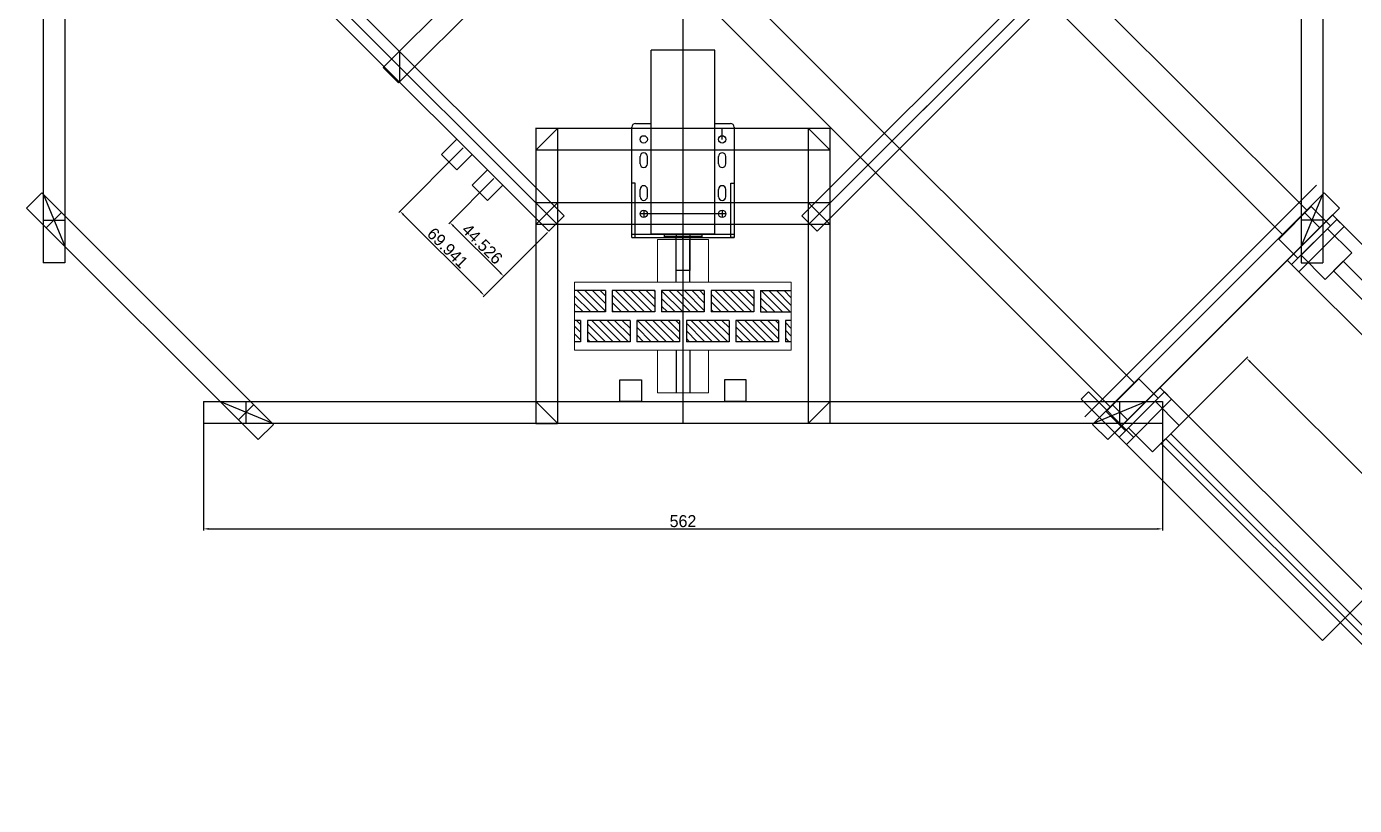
# Model space of a CAD drawing. Header units: millimetres. Extents: x -15418 to 43885, y -27590 to 23052.
# Drawn here: x 18628 to 19407, y -5149 to -4693 of the extents above; entities that cross this region are included whole.
import ezdxf

# ---------------------------------------------------------------- set-up
doc = ezdxf.new("R2010")
doc.units = ezdxf.units.MM
doc.header["$LTSCALE"] = 0.5
doc.layers.get('0').update_dxf_attribs({"lineweight": 5})
doc.layers.get('Defpoints').update_dxf_attribs({"color": 4})
for name, color, linetype in [('Layer1', 1, 'Continuous'), ('Layer2', 2, 'Continuous'), ('Layer3', 9, 'Continuous'), ('Layer4', 6, 'Continuous')]:
    doc.layers.add(name, color=color, linetype=linetype)
doc.layers.add('Layer9', color=3, linetype='Continuous', lineweight=5)
doc.dimstyles.new('ISO-25', dxfattribs={"dimtxt": 7, "dimasz": 3, "dimexe": 1, "dimexo": 1, "dimgap": 1, "dimtad": 1, "dimtoh": 1, "dimdec": 3, "dimdsep": 46, "dimtxsty": 'Standard', "dimcen": 2.5, "dimadec": 0, "dimazin": 0, "dimtfac": 1, "dimtdec": 3, "dimtmove": 0, "dimatfit": 3, "dimfxl": 1, "dimarcsym": 1})

# ---------------------------------------------------------------- blocks, each defined once
blk = doc.blocks.new('*D122')
at = {"layer": 'Defpoints', "color": 0, "transparency": 16777216}
for p in [(18732.16, -4912.24), (19294.16, -4912.24), (19294.16, -4986.93)]:
    blk.add_point(p, dxfattribs=at)
at = {"layer": 'Layer1', "color": 0, "lineweight": -2, "transparency": 16777216}
for p, q in [((18732.16, -4913.24), (18732.16, -4987.93)), ((19294.16, -4913.24), (19294.16, -4987.93)), ((18735.16, -4986.93), (19291.16, -4986.93))]:
    blk.add_line(p, q, dxfattribs=at)
at = {"layer": 'Layer1', "color": 0, "transparency": 16777216}
for points in [[(18735.16, -4986.43), (18735.16, -4987.43), (18732.16, -4986.93)], [(19291.16, -4986.43), (19291.16, -4987.43), (19294.16, -4986.93)]]:
    blk.add_solid(points, dxfattribs=at)
at = {"layer": 'Layer1', "color": 0, "transparency": 16777216, "insert": (19013.16, -4982.43), "char_height": 7, "attachment_point": 5}
blk.add_mtext('562', dxfattribs=at)
blk = doc.blocks.new('*D192')
at = {"layer": 'Defpoints', "color": 0, "transparency": 16777216}
for p in [(19343.41, -4886.82), (19296.17, -4934.06), (19457.74, -5095.64)]:
    blk.add_point(p, dxfattribs=at)
at = {"layer": 'Layer9', "color": 0, "lineweight": -2, "transparency": 16777216}
for p, q in [((19296.87, -4933.35), (19344.11, -4886.11)), ((19502.86, -5046.27), (19345.53, -4888.94)), ((19458.45, -5094.93), (19505.69, -5047.69))]:
    blk.add_line(p, q, dxfattribs=at)
at = {"layer": 'Layer9', "color": 0, "transparency": 16777216}
for points in [[(19345.88, -4888.59), (19345.17, -4889.3), (19343.41, -4886.82)], [(19503.21, -5045.92), (19502.51, -5046.63), (19504.98, -5048.4)]]:
    blk.add_solid(points, dxfattribs=at)
at = {"layer": 'Layer9', "color": 0, "transparency": 16777216, "insert": (19427.38, -4964.43), "char_height": 7, "attachment_point": 5, "rotation": 315}
blk.add_mtext('228.5', dxfattribs=at)
blk = doc.blocks.new('*D229')
at = {"layer": 'Defpoints', "color": 0, "transparency": 16777216}
for p in [(18903.04, -4780.95), (18876.61, -4807.37), (18934.52, -4812.43)]:
    blk.add_point(p, dxfattribs=at)
at = {"layer": 'Layer1', "color": 0, "lineweight": -2, "transparency": 16777216}
for p, q in [((18902.33, -4781.66), (18875.91, -4808.08)), ((18905.98, -4836.74), (18878.73, -4809.5)), ((18933.82, -4813.14), (18907.39, -4839.57))]:
    blk.add_line(p, q, dxfattribs=at)
at = {"layer": 'Layer1', "color": 0, "transparency": 16777216}
for points in [[(18879.09, -4809.14), (18878.38, -4809.85), (18876.61, -4807.37)], [(18906.33, -4836.38), (18905.62, -4837.09), (18908.1, -4838.86)]]:
    blk.add_solid(points, dxfattribs=at)
at = {"layer": 'Layer1', "color": 0, "transparency": 16777216, "insert": (18895.54, -4819.93), "char_height": 7, "attachment_point": 5, "rotation": 315}
blk.add_mtext('44.526', dxfattribs=at)
blk = doc.blocks.new('*D230')
at = {"layer": 'Defpoints', "color": 0, "transparency": 16777216}
for p in [(18885.07, -4762.98), (18934.52, -4812.43), (18896.76, -4850.2)]:
    blk.add_point(p, dxfattribs=at)
at = {"layer": 'Layer1', "color": 0, "lineweight": -2, "transparency": 16777216}
for p, q in [((18884.36, -4763.68), (18846.6, -4801.45)), ((18849.43, -4802.86), (18894.64, -4848.08)), ((18933.82, -4813.14), (18896.05, -4850.9))]:
    blk.add_line(p, q, dxfattribs=at)
at = {"layer": 'Layer1', "color": 0, "transparency": 16777216}
for points in [[(18849.78, -4802.51), (18849.07, -4803.22), (18847.3, -4800.74)], [(18894.99, -4847.72), (18894.28, -4848.43), (18896.76, -4850.2)]]:
    blk.add_solid(points, dxfattribs=at)
at = {"layer": 'Layer1', "color": 0, "transparency": 16777216, "insert": (18875.21, -4822.29), "char_height": 7, "attachment_point": 5, "rotation": 315}
blk.add_mtext('69.941', dxfattribs=at)

msp = doc.modelspace()

# ---------------------------------------------------------------- hatches: boundary and pattern name
at = {"layer": 'Layer3', "transparency": 33554661}
h = msp.add_hatch(dxfattribs=at)
h.set_pattern_fill('ANSI31', color=256, angle=270)
h.set_pattern_definition([(315, (3252.1676, 18960.8965), (2.24506403, 2.24506403), [])])
h.paths.add_polyline_path([(19058.6648, -4847.2438), (19076.6648, -4847.2438), (19076.6648, -4859.7438), (19058.6648, -4859.7438)])
h.paths.add_polyline_path([(19029.6648, -4847.2438), (19054.6648, -4847.2438), (19054.6648, -4859.7438), (19029.6648, -4859.7438)])
h.paths.add_polyline_path([(19044.1648, -4864.7438), (19069.1648, -4864.7438), (19069.1648, -4877.2438), (19044.1648, -4877.2438)])
h.paths.add_polyline_path([(19015.1648, -4864.7438), (19040.1648, -4864.7438), (19040.1648, -4877.2438), (19015.1648, -4877.2438)])
h.paths.add_polyline_path([(19000.6648, -4847.2438), (19025.6648, -4847.2438), (19025.6648, -4859.7438), (19000.6648, -4859.7438)])
h.paths.add_polyline_path([(18986.1648, -4864.7438), (19011.1648, -4864.7438), (19011.1648, -4877.2438), (18986.1648, -4877.2438)])
h.paths.add_polyline_path([(18971.6648, -4847.2438), (18996.6648, -4847.2438), (18996.6648, -4859.7438), (18971.6648, -4859.7438)])
h.paths.add_polyline_path([(18957.1648, -4864.7438), (18982.1648, -4864.7438), (18982.1648, -4877.2438), (18957.1648, -4877.2438)])
h.paths.add_polyline_path([(18949.6648, -4847.2438), (18967.6648, -4847.2438), (18967.6648, -4859.7438), (18949.6648, -4859.7438)])
h.paths.add_polyline_path([(18949.6648, -4864.7438), (18953.1648, -4864.7438), (18953.1648, -4877.2438), (18949.6648, -4877.2438)])
h.paths.add_polyline_path([(19073.1648, -4864.7438), (19076.6648, -4864.7438), (19076.6648, -4877.2438), (19073.1648, -4877.2438)])

# ---------------------------------------------------------------- linework, layer by layer
at = {"transparency": 33554661}
for p, q in [((18998.1648, -4817.2438), (19028.1648, -4817.2438)), ((18998.1648, -4842.2438), (18998.1648, -4817.2438)), ((19013.1648, -4842.2438), (19013.1648, -4817.2438)), ((19028.1648, -4842.2438), (19028.1648, -4817.2438)), ((19076.6648, -4842.2438), (18949.6648, -4842.2438)), ((18949.6648, -4842.2438), (18949.6648, -4882.2438)), ((19076.6648, -4882.2438), (19076.6648, -4842.2438)), ((18949.6648, -4882.2438), (19076.6648, -4882.2438)), ((18998.1648, -4882.2438), (18998.1648, -4907.2438)), ((19028.1648, -4882.2438), (19028.1648, -4907.2438)), ((19028.1648, -4907.2438), (18998.1648, -4907.2438))]:
    msp.add_line(p, q, dxfattribs=at)
at = {"layer": 'Defpoints', "transparency": 33554661}
for p, q in [((18983.1648, -4816.2438), (18983.1648, -4751.5338)), ((18985.3148, -4749.3838), (18994.5148, -4749.3838)), ((19031.8148, -4749.3838), (19041.0148, -4749.3838)), ((19043.1648, -4751.5338), (19043.1648, -4816.2438)), ((18988.0148, -4772.9438), (18988.0148, -4768.6438)), ((18992.3148, -4772.9438), (18992.3148, -4768.6438)), ((19034.0148, -4772.9438), (19034.0148, -4768.6438)), ((19038.3148, -4772.9438), (19038.3148, -4768.6438)), ((18985.1648, -4784.2438), (18983.1648, -4784.2438)), ((18985.1648, -4816.2438), (18985.1648, -4784.2438)), ((19041.1648, -4816.2438), (19041.1648, -4784.2438)), ((19041.1648, -4784.2438), (19043.1648, -4784.2438)), ((18988.0148, -4792.2438), (18988.0148, -4787.9438)), ((18992.3148, -4792.2438), (18992.3148, -4787.9438)), ((19034.0148, -4792.2438), (19034.0148, -4787.9438)), ((19038.3148, -4792.2438), (19038.3148, -4787.9438)), ((18983.1648, -4814.2438), (19043.1648, -4814.2438)), ((18983.1648, -4816.2438), (19043.1648, -4816.2438)), ((18983.1648, -4816.2438), (18985.1648, -4816.2438)), ((19002.1648, -4814.2438), (19002.1648, -4816.2438)), ((19013.1648, -4817.2438), (19013.1648, -4816.2438)), ((19024.1648, -4814.2438), (19024.1648, -4816.2438)), ((19043.1648, -4816.2438), (19041.1648, -4816.2438)), ((19246.4918, -4910.9036), (19250.7345, -4906.661)), ((19250.7345, -4906.661), (19277.251, -4933.1775)), ((19268.7657, -4933.1775), (19295.2822, -4906.661)), ((19273.0083, -4937.4201), (19246.4918, -4910.9036)), ((19299.5249, -4910.9036), (19273.0083, -4937.4201))]:
    msp.add_line(p, q, dxfattribs=at)
for centre in [(18990.1648, -4758.6438), (19036.1648, -4758.6438), (18990.1648, -4802.2438), (19036.1648, -4802.2438)]:
    msp.add_circle(centre, 2.15, dxfattribs=at)
for centre, start, end in [((18985.3148, -4751.5338), 90, 180), ((19041.0148, -4751.5338), 0, 90), ((18990.1648, -4768.6438), 0, 180), ((19036.1648, -4768.6438), 0, 180), ((18990.1648, -4772.9438), 180, 0), ((19036.1648, -4772.9438), 180, 0), ((18990.1648, -4787.9438), 0, 180), ((19036.1648, -4787.9438), 0, 180), ((18990.1648, -4792.2438), 180, 0), ((19036.1648, -4792.2438), 180, 0)]:
    msp.add_arc(centre, 2.15, start, end, dxfattribs=at)
at = {"layer": 'Layer1', "transparency": 33554661}
for p, q in [((19013.1648, -4174.9438), (19013.1648, -4924.9438)), ((18638.1648, -4268.9438), (18638.1648, -4830.9438)), ((18650.8648, -4268.9438), (18650.8648, -4830.9438)), ((19375.4648, -4268.9438), (19375.4648, -4830.9438)), ((19388.1648, -4268.9438), (19388.1648, -4830.9438)), ((19179.7892, -4374.3285), (18837.5495, -4716.5682)), ((19188.7801, -4383.3194), (18846.5404, -4725.5591)), ((18759.6561, -4619.6048), (18943.5038, -4803.4525)), ((19082.8258, -4803.4525), (19266.6736, -4619.6048)), ((18934.5236, -4812.4328), (18750.6758, -4628.585)), ((18755.1659, -4624.0949), (18939.0137, -4807.9427)), ((19087.3159, -4807.9427), (19271.1637, -4624.0949)), ((19275.6538, -4628.585), (19091.8061, -4812.4328)), ((19093.0148, -4802.2438), (19265.4648, -4629.7938)), ((18847.0845, -4707.0332), (18847.0951, -4725.0044)), ((18994.5148, -4814.2438), (18994.5148, -4706.4438)), ((19031.8148, -4706.4438), (18994.5148, -4706.4438)), ((19031.8148, -4814.2438), (19031.8148, -4706.4438)), ((18846.5404, -4725.5591), (18837.5495, -4716.5682)), ((19099.6648, -4752.2938), (18926.6648, -4752.2938)), ((18926.9648, -4752.1188), (18926.9648, -4925.1188)), ((18926.9648, -4764.9938), (18939.6648, -4752.2938)), ((18939.6648, -4752.1188), (18939.6648, -4925.1188)), ((19086.6648, -4925.1188), (19086.6648, -4752.1188)), ((19099.3648, -4764.9938), (19086.6648, -4752.2938)), ((19099.3648, -4925.1188), (19099.3648, -4752.1188)), ((18871.5976, -4767.4674), (18880.5779, -4758.4871)), ((18880.5779, -4758.4871), (18889.5581, -4767.4674)), ((18880.5779, -4776.4476), (18871.5976, -4767.4674)), ((18889.5581, -4767.4674), (18880.5779, -4776.4476)), ((19099.6648, -4764.9938), (18926.6648, -4764.9938)), ((18898.549, -4776.4582), (18889.5687, -4785.4385)), ((18907.5292, -4785.4385), (18898.549, -4776.4582)), ((18889.5687, -4785.4385), (18898.549, -4794.4187)), ((18898.549, -4794.4187), (18907.5292, -4785.4385)), ((19384.3918, -4785.4063), (19248.6273, -4921.1708)), ((18628.4674, -4798.8767), (18637.4477, -4789.8964)), ((18637.4477, -4789.8964), (18773.2122, -4925.6609)), ((18638.1648, -4790.6135), (18650.8648, -4821.274)), ((19388.8819, -4789.8964), (19253.1174, -4925.6609)), ((19388.1648, -4790.6135), (19375.4648, -4821.274)), ((19397.8622, -4798.8767), (19388.8819, -4789.8964)), ((18764.2319, -4934.6412), (18628.4674, -4798.8767)), ((18649.0049, -4801.4537), (18640.0247, -4810.4339)), ((19099.6648, -4795.8938), (18926.6648, -4795.8938)), ((18939.6648, -4795.8938), (18926.9648, -4808.5938)), ((18990.1648, -4800.0938), (18990.1648, -4804.3938)), ((19013.1648, -4795.8938), (19013.1648, -4808.5938)), ((19036.1648, -4800.0938), (19036.1648, -4804.3938)), ((19099.3648, -4808.5938), (19086.6648, -4795.8938)), ((19262.0977, -4934.6412), (19397.8622, -4798.8767)), ((19377.3247, -4801.4537), (19386.3049, -4810.4339)), ((18638.1648, -4805.9438), (18650.8648, -4805.9438)), ((19099.6648, -4808.5938), (18926.6648, -4808.5938)), ((18943.5038, -4803.4525), (18934.5236, -4812.4328)), ((18992.3148, -4802.2438), (18988.0148, -4802.2438)), ((19036.1648, -4802.2438), (18990.1648, -4802.2438)), ((19038.3148, -4802.2438), (19034.0148, -4802.2438)), ((19091.8061, -4812.4328), (19082.8258, -4803.4525)), ((19266.1636, -4930.5753), (19393.7963, -4802.9425)), ((19369.882, -4832.0612), (19396.3985, -4805.5447)), ((19388.1648, -4805.9438), (19375.4648, -4805.9438)), ((19396.3985, -4805.5447), (19400.6411, -4809.7873)), ((19031.8148, -4814.2438), (18994.5148, -4814.2438)), ((19002.1648, -4814.2438), (19002.1648, -4815.5438)), ((19024.1648, -4815.5438), (19002.1648, -4815.5438)), ((19009.1648, -4814.2438), (19009.1648, -4815.5438)), ((19009.1648, -4835.5438), (19009.1648, -4815.5438)), ((19013.1648, -4814.2438), (19013.1648, -4815.5438)), ((19017.1648, -4814.2438), (19017.1648, -4815.5438)), ((19017.1648, -4815.5438), (19017.1648, -4835.5438)), ((19024.1648, -4814.2438), (19024.1648, -4815.5438)), ((19400.6411, -4809.7873), (19374.1246, -4836.3038)), ((18650.8648, -4830.9438), (18638.1648, -4830.9438)), ((18650.8648, -4830.9438), (18638.1648, -4830.9438)), ((19374.1246, -4836.3038), (19369.882, -4832.0612)), ((19375.4648, -4830.9438), (19388.1648, -4830.9438)), ((19017.1648, -4835.5438), (19009.1648, -4835.5438)), ((18976.2227, -4912.2438), (18976.2227, -4899.5438)), ((18976.2227, -4899.5438), (18988.9227, -4899.5438)), ((18988.9227, -4899.5438), (18988.9227, -4912.2438)), ((19050.1069, -4899.5438), (19037.4069, -4899.5438)), ((19037.4069, -4899.5438), (19037.4069, -4912.2438)), ((19050.1069, -4912.2438), (19050.1069, -4899.5438)), ((19295.2822, -4906.661), (19299.5249, -4910.9036)), ((18732.1648, -4912.2438), (19294.1648, -4912.2438)), ((18732.1648, -4912.2438), (18732.1648, -4924.9438)), ((18732.1648, -4912.2438), (18732.1648, -4924.9438)), ((18772.4951, -4924.9438), (18741.8346, -4912.2438)), ((18761.6549, -4914.1037), (18752.6747, -4923.0839)), ((18757.1648, -4924.9438), (18757.1648, -4912.2438)), ((18757.1648, -4924.9438), (18757.1648, -4912.2438)), ((18939.6648, -4924.9438), (18926.9648, -4912.2438)), ((18988.9227, -4912.2438), (18976.2227, -4912.2438)), ((19050.1069, -4912.2438), (19037.4069, -4912.2438)), ((19086.6648, -4924.9438), (19099.3648, -4912.2438)), ((19253.8346, -4924.9438), (19284.4951, -4912.2438)), ((19264.6747, -4914.1037), (19273.6549, -4923.0839)), ((19269.1648, -4924.9438), (19269.1648, -4912.2438)), ((19269.1648, -4924.9438), (19269.1648, -4912.2438)), ((19294.1648, -4912.2438), (19294.1648, -4924.9438)), ((18732.1648, -4924.9438), (19294.1648, -4924.9438)), ((18773.2122, -4925.6609), (18764.2319, -4934.6412)), ((18926.9648, -4925.1188), (18939.6648, -4925.1188)), ((19099.3648, -4925.1188), (19086.6648, -4925.1188)), ((19253.1174, -4925.6609), (19262.0977, -4934.6412)), ((19273.0083, -4937.4201), (19268.7657, -4933.1775)), ((19502.2877, -4937.9504), (19387.9132, -5052.325))]:
    msp.add_line(p, q, dxfattribs=at)
at = {"layer": 'Layer2', "transparency": 33554661}
for p, q in [((19009.1648, -4842.2438), (19009.1648, -4817.2438)), ((19017.1648, -4842.2438), (19017.1648, -4817.2438)), ((19009.1648, -4882.2438), (19009.1648, -4907.2438)), ((19017.1648, -4882.2438), (19017.1648, -4907.2438))]:
    msp.add_line(p, q, dxfattribs=at)
at = {"layer": 'Layer3', "transparency": 33554661}
for p, q in [((18967.6648, -4847.2438), (18949.6648, -4847.2438)), ((18967.6648, -4847.2438), (18967.6648, -4859.7438)), ((18971.6648, -4847.2438), (18971.6648, -4859.7438)), ((18996.6648, -4847.2438), (18971.6648, -4847.2438)), ((18996.6648, -4847.2438), (18996.6648, -4859.7438)), ((19000.6648, -4847.2438), (19000.6648, -4859.7438)), ((19025.6648, -4847.2438), (19000.6648, -4847.2438)), ((19025.6648, -4847.2438), (19025.6648, -4859.7438)), ((19029.6648, -4847.2438), (19029.6648, -4859.7438)), ((19054.6648, -4847.2438), (19029.6648, -4847.2438)), ((19054.6648, -4847.2438), (19054.6648, -4859.7438)), ((19058.6648, -4847.2438), (19058.6648, -4859.7438)), ((19058.6648, -4847.2438), (19076.6648, -4847.2438)), ((18967.6648, -4859.7438), (18949.6648, -4859.7438)), ((18996.6648, -4859.7438), (18971.6648, -4859.7438)), ((19025.6648, -4859.7438), (19000.6648, -4859.7438)), ((19054.6648, -4859.7438), (19029.6648, -4859.7438)), ((19058.6648, -4859.7438), (19076.6648, -4859.7438)), ((18953.1648, -4864.7438), (18949.6648, -4864.7438)), ((18953.1648, -4864.7438), (18953.1648, -4877.2438)), ((18957.1648, -4864.7438), (18957.1648, -4877.2438)), ((18982.1648, -4864.7438), (18957.1648, -4864.7438)), ((18982.1648, -4864.7438), (18982.1648, -4877.2438)), ((18986.1648, -4864.7438), (18986.1648, -4877.2438)), ((19011.1648, -4864.7438), (18986.1648, -4864.7438)), ((19011.1648, -4864.7438), (19011.1648, -4877.2438)), ((19015.1648, -4864.7438), (19015.1648, -4877.2438)), ((19040.1648, -4864.7438), (19015.1648, -4864.7438)), ((19040.1648, -4864.7438), (19040.1648, -4877.2438)), ((19044.1648, -4864.7438), (19044.1648, -4877.2438)), ((19069.1648, -4864.7438), (19044.1648, -4864.7438)), ((19069.1648, -4864.7438), (19069.1648, -4877.2438)), ((19073.1648, -4864.7438), (19073.1648, -4877.2438)), ((19076.6648, -4864.7438), (19073.1648, -4864.7438)), ((18953.1648, -4877.2438), (18949.6648, -4877.2438)), ((18982.1648, -4877.2438), (18957.1648, -4877.2438)), ((19011.1648, -4877.2438), (18986.1648, -4877.2438)), ((19040.1648, -4877.2438), (19015.1648, -4877.2438)), ((19069.1648, -4877.2438), (19044.1648, -4877.2438)), ((19076.6648, -4877.2438), (19073.1648, -4877.2438))]:
    msp.add_line(p, q, dxfattribs=at)
at = {"layer": 'Layer4', "transparency": 33554661}
for p, q in [((19036.1648, -4758.6438), (19036.1648, -4752.2938)), ((19393.7963, -4802.9425), (19367.2798, -4829.459)), ((19515.546, -4924.6922), (19393.7963, -4802.9425)), ((19367.2798, -4829.459), (19489.0295, -4951.2087)), ((19292.6801, -4904.0588), (19414.4297, -5025.8084)), ((19387.9132, -5052.325), (19266.1636, -4930.5753))]:
    msp.add_line(p, q, dxfattribs=at)
at = {"layer": 'Layer9', "transparency": 33554661}
for p, q in [((19378.8976, -4800.4182), (19143.431, -4564.9516)), ((19129.2889, -4579.0937), (19364.7555, -4814.5603)), ((19277.7813, -4901.5344), (19042.3148, -4666.0679)), ((19028.1726, -4680.21), (19263.6392, -4915.6766)), ((19381.3725, -4797.9433), (19362.2806, -4817.0352)), ((19392.6862, -4809.257), (19381.3725, -4797.9433)), ((19373.5943, -4828.3489), (19392.6862, -4809.257)), ((19362.2806, -4817.0352), (19373.5943, -4828.3489)), ((19390.9184, -4811.0248), (19375.3621, -4826.5811)), ((19405.0605, -4825.1669), (19390.9184, -4811.0248)), ((19375.3621, -4826.5811), (19389.5042, -4840.7232)), ((19389.5042, -4840.7232), (19405.0605, -4825.1669)), ((19394.4539, -4835.7735), (19400.1108, -4830.1166)), ((19400.1108, -4830.1166), (19612.2428, -5042.2487)), ((19606.586, -5047.9055), (19394.4539, -4835.7735)), ((19280.2562, -4899.0596), (19261.1643, -4918.1514)), ((19291.5699, -4910.3733), (19280.2562, -4899.0596)), ((19272.478, -4929.4652), (19291.5699, -4910.3733)), ((19261.1643, -4918.1514), (19272.478, -4929.4652)), ((19289.8021, -4912.141), (19274.2458, -4927.6974)), ((19303.9443, -4926.2832), (19289.8021, -4912.141)), ((19274.2458, -4927.6974), (19288.3879, -4941.8395)), ((19288.3879, -4941.8395), (19303.9443, -4926.2832)), ((19293.3377, -4936.8898), (19298.9945, -4931.2329)), ((19298.9945, -4931.2329), (19511.1266, -5143.365)), ((19505.4697, -5149.0218), (19293.3377, -4936.8898)), ((19508.2981, -5146.1934), (19296.1661, -4934.0613))]:
    msp.add_line(p, q, dxfattribs=at)

# ---------------------------------------------------------------- dimensions: what is measured, and where the dimension line sits
at = {"layer": 'Layer1', "transparency": 33554661}
for p1, p2, distance, picture, middle in [((18885.068, -4762.9772), (18934.5236, -4812.4328), -53.406, '*D230', (18875.214, -4822.2868)), ((18934.5236, -4812.4328), (18903.0391, -4780.9483), 37.3712, '*D229', (18895.5379, -4819.934))]:
    dim = msp.add_aligned_dim(p1=p1, p2=p2, distance=distance, dimstyle='ISO-25', dxfattribs=at)
    dim.commit()
    dim.dimension.update_dxf_attribs({"geometry": picture, "text_midpoint": middle})
dim = msp.add_linear_dim(base=(19294.1648, -4986.9315), p1=(18732.1648, -4912.2438), p2=(19294.1648, -4912.2438), dimstyle='ISO-25', dxfattribs=at)
dim.commit()
dim.dimension.update_dxf_attribs({"geometry": '*D122', "text_midpoint": (19013.1648, -4982.4315)})
at = {"layer": 'Layer9', "transparency": 33554661}
dim = msp.add_aligned_dim(p1=(19457.74, -5095.6352), p2=(19296.1661, -4934.0613), distance=-66.8076, dimstyle='ISO-25', dxfattribs=at)
dim.commit()
dim.dimension.update_dxf_attribs({"geometry": '*D192', "text_midpoint": (19427.3752, -4964.4262)})

doc.saveas('drawing.dxf')
